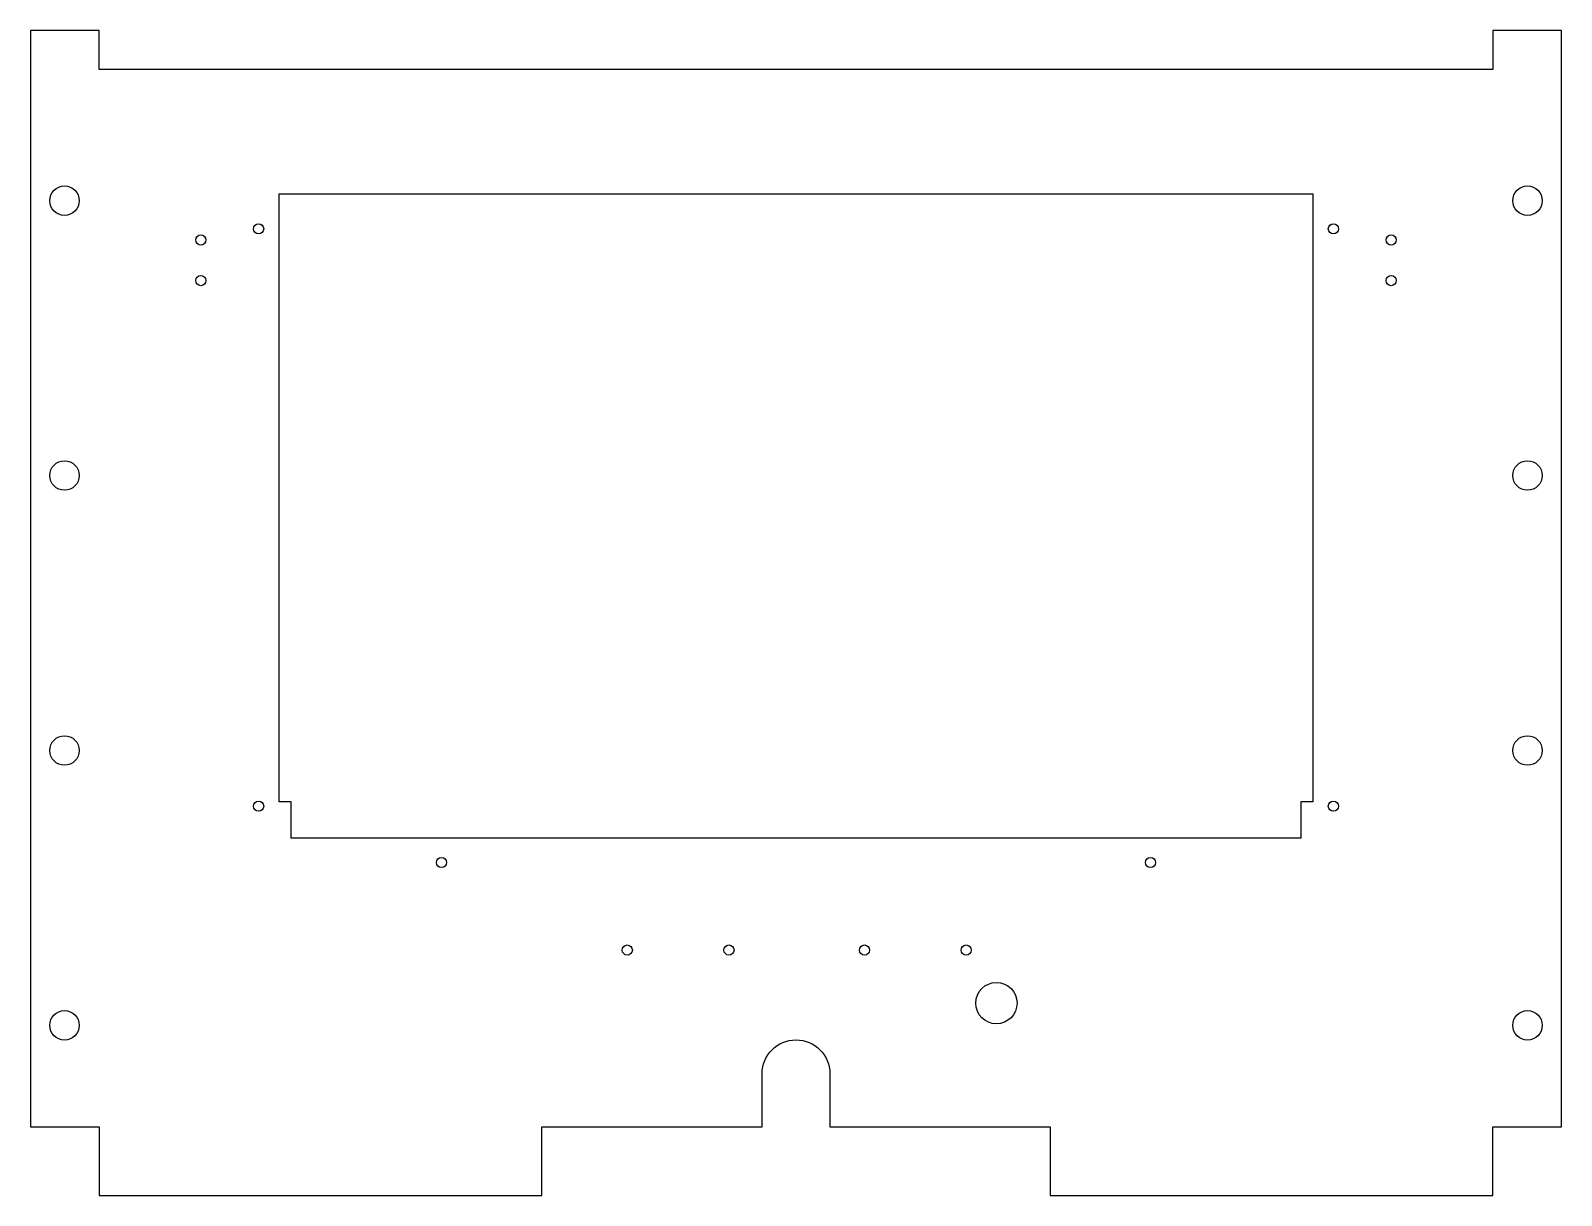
# Model space of a CAD drawing. Header units: millimetres. Extents: x -226 to 226, y -172 to 172.
import ezdxf

# ---------------------------------------------------------------- set-up
doc = ezdxf.new("R2010")
doc.units = ezdxf.units.MM
doc.layers.get('0').update_dxf_attribs({"linetype": 'CONTINUOUS'})

msp = doc.modelspace()

# ---------------------------------------------------------------- linework, layer by layer
msp.add_lwpolyline([(-75, -151.7), (-10, -151.7), (-10, -136, -1), (10, -136), (10, -151.7), (75, -151.7), (75, -171.9), (205.7, -171.9), (205.7, -151.7), (225.9, -151.7), (225.9, 171.9), (205.7, 171.9), (205.7, 160.4), (-205.7, 160.4), (-205.7, 171.9), (-225.9, 171.9), (-225.9, -151.7), (-205.7, -151.7), (-205.7, -171.9), (-75, -171.9)], format="xyb", close=True)
msp.add_lwpolyline([(152.5, -55.75), (149, -55.75), (149, -66.5), (-149, -66.5), (-149, -55.75), (-152.5, -55.75), (-152.5, 123.75), (152.5, 123.75)], close=True)
for centre, radius in [((-215.9, 121.7), 4.35), ((215.9, 121.7), 4.35), ((-158.6, 113.4), 1.5), ((158.6, 113.4), 1.5), ((-175.64, 110.1), 1.5), ((175.64, 110.1), 1.5), ((-175.64, 98.1), 1.5), ((175.64, 98.1), 1.5), ((-215.9, 40.57), 4.35), ((215.9, 40.57), 4.35), ((-215.9, -40.57), 4.35), ((215.9, -40.57), 4.35), ((-158.6, -57), 1.5), ((158.6, -57), 1.5), ((-104.61, -73.65), 1.5), ((104.61, -73.65), 1.5), ((-49.79, -99.49), 1.5), ((-19.79, -99.49), 1.5), ((20.21, -99.49), 1.5), ((50.21, -99.49), 1.5), ((59.15, -115.15), 6.1), ((-215.9, -121.7), 4.35), ((215.9, -121.7), 4.35)]:
    msp.add_circle(centre, radius)

doc.saveas('drawing.dxf')
